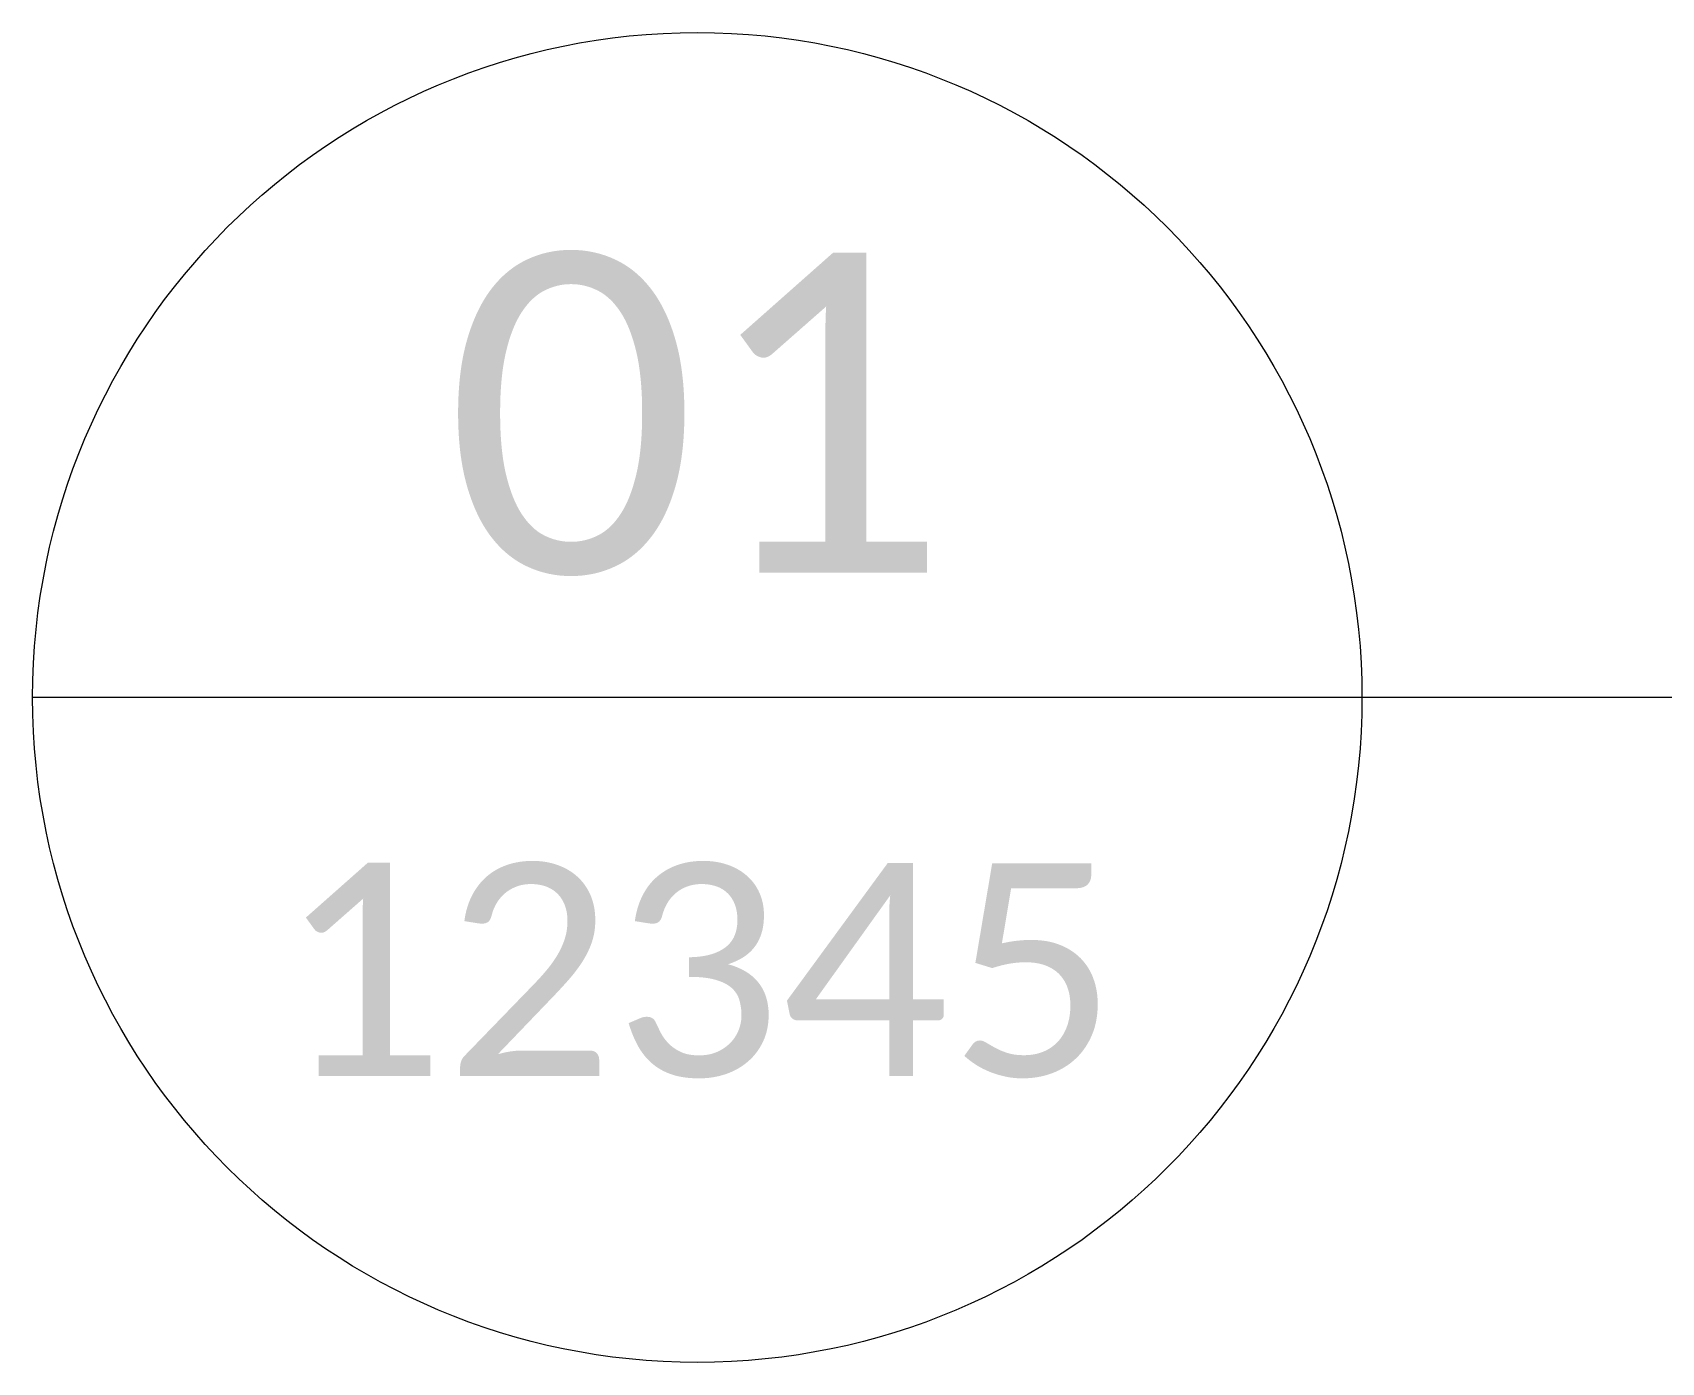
# Model space of a CAD drawing. Header units: millimetres. Extents: x -18512 to 101824, y -95768 to 52898.
# Drawn here: x -14030.9 to -13877.8, y -5682.7 to -5557.7 of the extents above; entities that cross this region are included whole.
import ezdxf
from ezdxf.enums import TextEntityAlignment as Align

# ---------------------------------------------------------------- set-up
doc = ezdxf.new("R2010")
doc.units = ezdxf.units.MM
doc.header["$LTSCALE"] = 25
doc.layers.get('0').update_dxf_attribs({"color": 254, "lineweight": 0})
doc.layers.add('_FW_NOTES', color=252, linetype='Continuous', lineweight=0)
doc.styles.add('FW_Calibri', font='calibri.ttf')
doc.styles.get("Standard").update_dxf_attribs({"font": 'arial.ttf'})

# ---------------------------------------------------------------- blocks, each defined once
blk = doc.blocks.new('drawing ref')
at = {"layer": '_FW_NOTES'}
for p, q in [((6.25, 0), (-6.25, 0)), ((56.25, 0), (6.25, 0))]:
    blk.add_line(p, q, dxfattribs=at)
blk.add_circle((0, 0), 6.25, dxfattribs=at)
for tag, height, p in [('REF1', 3, (0, 1.173)), ('REF2', 2, (0, -3.559))]:
    blk.add_attdef(tag, text='', height=height).set_placement(p, align=Align.CENTER)
for tag, p in [('DRAWINGNAME', (9.969, 1.173)), ('SCALE', (9.969, -3.748))]:
    blk.add_attdef(tag, p, '', height=2.5)

msp = doc.modelspace()

# ---------------------------------------------------------------- block references
at = {"lineweight": 0}
ref = msp.add_blockref('drawing ref', (-13968.43, -5620.2), dxfattribs=dict(at, xscale=10, yscale=10, zscale=10))
ref.add_attrib('REF1', '01', dxfattribs={"height": 30, "style": 'FW_Calibri'}).set_placement((-13968.43, -5608.47), align=Align.CENTER)
ref.add_attrib('REF2', '12345', dxfattribs={"height": 20, "style": 'FW_Calibri'}).set_placement((-13968.43, -5655.79), align=Align.CENTER)
ref.add_attrib('REF1', '01', dxfattribs={"height": 30, "style": 'FW_Calibri'}).set_placement((-13968.43, -5608.47), align=Align.CENTER)
ref.add_attrib('REF2', '12345', dxfattribs={"height": 20, "style": 'FW_Calibri'}).set_placement((-13968.43, -5655.79), align=Align.CENTER)
ref.add_attrib('REF1', '01', dxfattribs={"height": 30, "style": 'FW_Calibri'}).set_placement((-13968.43, -5608.47), align=Align.CENTER)
ref.add_attrib('REF2', '12345', dxfattribs={"height": 20, "style": 'FW_Calibri'}).set_placement((-13968.43, -5655.79), align=Align.CENTER)
ref.add_attrib('REF1', '01', dxfattribs={"height": 30, "style": 'FW_Calibri'}).set_placement((-13968.43, -5608.47), align=Align.CENTER)
ref.add_attrib('REF2', '12345', dxfattribs={"height": 20, "style": 'FW_Calibri'}).set_placement((-13968.43, -5655.79), align=Align.CENTER)
ref.add_attrib('REF1', '01', dxfattribs={"height": 30, "style": 'FW_Calibri'}).set_placement((-13968.43, -5608.47), align=Align.CENTER)
ref.add_attrib('REF2', '12345', dxfattribs={"height": 20, "style": 'FW_Calibri'}).set_placement((-13968.43, -5655.79), align=Align.CENTER)
ref.add_attrib('REF1', '01', dxfattribs={"height": 30, "style": 'FW_Calibri'}).set_placement((-13968.43, -5608.47), align=Align.CENTER)
ref.add_attrib('REF2', '12345', dxfattribs={"height": 20, "style": 'FW_Calibri'}).set_placement((-13968.43, -5655.79), align=Align.CENTER)
ref.add_attrib('REF1', '01', dxfattribs={"height": 30, "style": 'FW_Calibri'}).set_placement((-13968.43, -5608.47), align=Align.CENTER)
ref.add_attrib('REF2', '12345', dxfattribs={"height": 20, "style": 'FW_Calibri'}).set_placement((-13968.43, -5655.79), align=Align.CENTER)
ref.add_attrib('REF1', '01', dxfattribs={"height": 30, "style": 'FW_Calibri'}).set_placement((-13968.43, -5608.47), align=Align.CENTER)
ref.add_attrib('REF2', '12345', dxfattribs={"height": 20, "style": 'FW_Calibri'}).set_placement((-13968.43, -5655.79), align=Align.CENTER)
ref.add_attrib('REF1', '01', dxfattribs={"height": 30, "style": 'FW_Calibri'}).set_placement((-13968.43, -5608.47), align=Align.CENTER)
ref.add_attrib('REF2', '12345', dxfattribs={"height": 20, "style": 'FW_Calibri'}).set_placement((-13968.43, -5655.79), align=Align.CENTER)
ref.add_attrib('REF1', '01', dxfattribs={"height": 30, "style": 'FW_Calibri'}).set_placement((-13968.43, -5608.47), align=Align.CENTER)
ref.add_attrib('REF2', '12345', dxfattribs={"height": 20, "style": 'FW_Calibri'}).set_placement((-13968.43, -5655.79), align=Align.CENTER)
ref.add_attrib('REF1', '01', dxfattribs={"height": 30, "style": 'FW_Calibri'}).set_placement((-13968.43, -5608.47), align=Align.CENTER)
ref.add_attrib('REF2', '12345', dxfattribs={"height": 20, "style": 'FW_Calibri'}).set_placement((-13968.43, -5655.79), align=Align.CENTER)
ref.add_attrib('REF1', '01', dxfattribs={"height": 30, "style": 'FW_Calibri'}).set_placement((-13968.43, -5608.47), align=Align.CENTER)
ref.add_attrib('REF2', '12345', dxfattribs={"height": 20, "style": 'FW_Calibri'}).set_placement((-13968.43, -5655.79), align=Align.CENTER)
ref.add_attrib('REF1', '01', dxfattribs={"height": 30, "style": 'FW_Calibri'}).set_placement((-13968.43, -5608.47), align=Align.CENTER)
ref.add_attrib('REF2', '12345', dxfattribs={"height": 20, "style": 'FW_Calibri'}).set_placement((-13968.43, -5655.79), align=Align.CENTER)
ref.add_attrib('REF1', '01', dxfattribs={"height": 30, "style": 'FW_Calibri'}).set_placement((-13968.43, -5608.47), align=Align.CENTER)
ref.add_attrib('REF2', '12345', dxfattribs={"height": 20, "style": 'FW_Calibri'}).set_placement((-13968.43, -5655.79), align=Align.CENTER)
ref.add_attrib('REF1', '01', dxfattribs={"height": 30, "style": 'FW_Calibri'}).set_placement((-13968.43, -5608.47), align=Align.CENTER)
ref.add_attrib('REF2', '12345', dxfattribs={"height": 20, "style": 'FW_Calibri'}).set_placement((-13968.43, -5655.79), align=Align.CENTER)
ref.add_attrib('REF1', '01', dxfattribs={"height": 30, "style": 'FW_Calibri'}).set_placement((-13968.43, -5608.47), align=Align.CENTER)
ref.add_attrib('REF2', '12345', dxfattribs={"height": 20, "style": 'FW_Calibri'}).set_placement((-13968.43, -5655.79), align=Align.CENTER)
ref.add_attrib('REF1', '01', dxfattribs={"height": 30, "style": 'FW_Calibri'}).set_placement((-13968.43, -5608.47), align=Align.CENTER)
ref.add_attrib('REF2', '12345', dxfattribs={"height": 20, "style": 'FW_Calibri'}).set_placement((-13968.43, -5655.79), align=Align.CENTER)
ref.add_attrib('REF1', '01', dxfattribs={"height": 30, "style": 'FW_Calibri'}).set_placement((-13968.43, -5608.47), align=Align.CENTER)
ref.add_attrib('REF2', '12345', dxfattribs={"height": 20, "style": 'FW_Calibri'}).set_placement((-13968.43, -5655.79), align=Align.CENTER)
ref.add_attrib('REF1', '01', dxfattribs={"height": 30, "style": 'FW_Calibri'}).set_placement((-13968.43, -5608.47), align=Align.CENTER)
ref.add_attrib('REF2', '12345', dxfattribs={"height": 20, "style": 'FW_Calibri'}).set_placement((-13968.43, -5655.79), align=Align.CENTER)
ref.add_attrib('REF1', '01', dxfattribs={"height": 30, "style": 'FW_Calibri'}).set_placement((-13968.43, -5608.47), align=Align.CENTER)
ref.add_attrib('REF2', '12345', dxfattribs={"height": 20, "style": 'FW_Calibri'}).set_placement((-13968.43, -5655.79), align=Align.CENTER)
ref.add_attrib('REF1', '01', dxfattribs={"height": 30, "style": 'FW_Calibri'}).set_placement((-13968.43, -5608.47), align=Align.CENTER)
ref.add_attrib('REF2', '12345', dxfattribs={"height": 20, "style": 'FW_Calibri'}).set_placement((-13968.43, -5655.79), align=Align.CENTER)
ref.add_attrib('REF1', '01', dxfattribs={"height": 30, "style": 'FW_Calibri'}).set_placement((-13968.43, -5608.47), align=Align.CENTER)
ref.add_attrib('REF2', '12345', dxfattribs={"height": 20, "style": 'FW_Calibri'}).set_placement((-13968.43, -5655.79), align=Align.CENTER)
ref.add_attrib('REF1', '01', dxfattribs={"height": 30, "style": 'FW_Calibri'}).set_placement((-13968.43, -5608.47), align=Align.CENTER)
ref.add_attrib('REF2', '12345', dxfattribs={"height": 20, "style": 'FW_Calibri'}).set_placement((-13968.43, -5655.79), align=Align.CENTER)
ref.add_attrib('REF1', '01', dxfattribs={"height": 30, "style": 'FW_Calibri'}).set_placement((-13968.43, -5608.47), align=Align.CENTER)
ref.add_attrib('REF2', '12345', dxfattribs={"height": 20, "style": 'FW_Calibri'}).set_placement((-13968.43, -5655.79), align=Align.CENTER)
ref.add_attrib('REF1', '01', dxfattribs={"height": 30, "style": 'FW_Calibri'}).set_placement((-13968.43, -5608.47), align=Align.CENTER)
ref.add_attrib('REF2', '12345', dxfattribs={"height": 20, "style": 'FW_Calibri'}).set_placement((-13968.43, -5655.79), align=Align.CENTER)
ref.add_attrib('REF1', '01', dxfattribs={"height": 30, "style": 'FW_Calibri'}).set_placement((-13968.43, -5608.47), align=Align.CENTER)
ref.add_attrib('REF2', '12345', dxfattribs={"height": 20, "style": 'FW_Calibri'}).set_placement((-13968.43, -5655.79), align=Align.CENTER)
ref.add_attrib('REF1', '01', dxfattribs={"height": 30, "style": 'FW_Calibri'}).set_placement((-13968.43, -5608.47), align=Align.CENTER)
ref.add_attrib('REF2', '12345', dxfattribs={"height": 20, "style": 'FW_Calibri'}).set_placement((-13968.43, -5655.79), align=Align.CENTER)
ref.add_attrib('REF1', '01', dxfattribs={"height": 30, "style": 'FW_Calibri'}).set_placement((-13968.43, -5608.47), align=Align.CENTER)
ref.add_attrib('REF2', '12345', dxfattribs={"height": 20, "style": 'FW_Calibri'}).set_placement((-13968.43, -5655.79), align=Align.CENTER)
ref.add_attrib('REF1', '01', dxfattribs={"height": 30, "style": 'FW_Calibri'}).set_placement((-13968.43, -5608.47), align=Align.CENTER)
ref.add_attrib('REF2', '12345', dxfattribs={"height": 20, "style": 'FW_Calibri'}).set_placement((-13968.43, -5655.79), align=Align.CENTER)
ref.add_attrib('REF1', '01', dxfattribs={"height": 30, "style": 'FW_Calibri'}).set_placement((-13968.43, -5608.47), align=Align.CENTER)
ref.add_attrib('REF2', '12345', dxfattribs={"height": 20, "style": 'FW_Calibri'}).set_placement((-13968.43, -5655.79), align=Align.CENTER)
ref.add_attrib('REF1', '01', dxfattribs={"height": 30, "style": 'FW_Calibri'}).set_placement((-13968.43, -5608.47), align=Align.CENTER)
ref.add_attrib('REF2', '12345', dxfattribs={"height": 20, "style": 'FW_Calibri'}).set_placement((-13968.43, -5655.79), align=Align.CENTER)
ref.add_attrib('REF1', '01', dxfattribs={"height": 30, "style": 'FW_Calibri'}).set_placement((-13968.43, -5608.47), align=Align.CENTER)
ref.add_attrib('REF2', '12345', dxfattribs={"height": 20, "style": 'FW_Calibri'}).set_placement((-13968.43, -5655.79), align=Align.CENTER)
ref.add_attrib('REF1', '01', dxfattribs={"height": 30, "style": 'FW_Calibri'}).set_placement((-13968.43, -5608.47), align=Align.CENTER)
ref.add_attrib('REF2', '12345', dxfattribs={"height": 20, "style": 'FW_Calibri'}).set_placement((-13968.43, -5655.79), align=Align.CENTER)
ref.add_attrib('REF1', '01', dxfattribs={"height": 30, "style": 'FW_Calibri'}).set_placement((-13968.43, -5608.47), align=Align.CENTER)
ref.add_attrib('REF2', '12345', dxfattribs={"height": 20, "style": 'FW_Calibri'}).set_placement((-13968.43, -5655.79), align=Align.CENTER)
ref.add_attrib('REF1', '01', dxfattribs={"height": 30, "style": 'FW_Calibri'}).set_placement((-13968.43, -5608.47), align=Align.CENTER)
ref.add_attrib('REF2', '12345', dxfattribs={"height": 20, "style": 'FW_Calibri'}).set_placement((-13968.43, -5655.79), align=Align.CENTER)
ref.add_attrib('REF1', '01', dxfattribs={"height": 30, "style": 'FW_Calibri'}).set_placement((-13968.43, -5608.47), align=Align.CENTER)
ref.add_attrib('REF2', '12345', dxfattribs={"height": 20, "style": 'FW_Calibri'}).set_placement((-13968.43, -5655.79), align=Align.CENTER)
ref.add_attrib('REF1', '01', dxfattribs={"height": 30, "style": 'FW_Calibri'}).set_placement((-13968.43, -5608.47), align=Align.CENTER)
ref.add_attrib('REF2', '12345', dxfattribs={"height": 20, "style": 'FW_Calibri'}).set_placement((-13968.43, -5655.79), align=Align.CENTER)
ref.add_attrib('REF1', '01', dxfattribs={"height": 30, "style": 'FW_Calibri'}).set_placement((-13968.43, -5608.47), align=Align.CENTER)
ref.add_attrib('REF2', '12345', dxfattribs={"height": 20, "style": 'FW_Calibri'}).set_placement((-13968.43, -5655.79), align=Align.CENTER)
ref.add_attrib('REF1', '01', dxfattribs={"height": 30, "style": 'FW_Calibri'}).set_placement((-13968.43, -5608.47), align=Align.CENTER)
ref.add_attrib('REF2', '12345', dxfattribs={"height": 20, "style": 'FW_Calibri'}).set_placement((-13968.43, -5655.79), align=Align.CENTER)
ref.add_attrib('REF1', '01', dxfattribs={"height": 30, "style": 'FW_Calibri'}).set_placement((-13968.43, -5608.47), align=Align.CENTER)
ref.add_attrib('REF2', '12345', dxfattribs={"height": 20, "style": 'FW_Calibri'}).set_placement((-13968.43, -5655.79), align=Align.CENTER)
ref.add_attrib('REF1', '01', dxfattribs={"height": 30, "style": 'FW_Calibri'}).set_placement((-13968.43, -5608.47), align=Align.CENTER)
ref.add_attrib('REF2', '12345', dxfattribs={"height": 20, "style": 'FW_Calibri'}).set_placement((-13968.43, -5655.79), align=Align.CENTER)
ref.add_attrib('REF1', '01', dxfattribs={"height": 30, "style": 'FW_Calibri'}).set_placement((-13968.43, -5608.47), align=Align.CENTER)
ref.add_attrib('REF2', '12345', dxfattribs={"height": 20, "style": 'FW_Calibri'}).set_placement((-13968.43, -5655.79), align=Align.CENTER)
ref.add_attrib('REF1', '01', dxfattribs={"height": 30, "style": 'FW_Calibri'}).set_placement((-13968.43, -5608.47), align=Align.CENTER)
ref.add_attrib('REF2', '12345', dxfattribs={"height": 20, "style": 'FW_Calibri'}).set_placement((-13968.43, -5655.79), align=Align.CENTER)
ref.add_attrib('REF1', '01', dxfattribs={"height": 30, "style": 'FW_Calibri'}).set_placement((-13968.43, -5608.47), align=Align.CENTER)
ref.add_attrib('REF2', '12345', dxfattribs={"height": 20, "style": 'FW_Calibri'}).set_placement((-13968.43, -5655.79), align=Align.CENTER)
ref.add_attrib('REF1', '01', dxfattribs={"height": 30, "style": 'FW_Calibri'}).set_placement((-13968.43, -5608.47), align=Align.CENTER)
ref.add_attrib('REF2', '12345', dxfattribs={"height": 20, "style": 'FW_Calibri'}).set_placement((-13968.43, -5655.79), align=Align.CENTER)
ref.add_attrib('REF1', '01', dxfattribs={"height": 30, "style": 'FW_Calibri'}).set_placement((-13968.43, -5608.47), align=Align.CENTER)
ref.add_attrib('REF2', '12345', dxfattribs={"height": 20, "style": 'FW_Calibri'}).set_placement((-13968.43, -5655.79), align=Align.CENTER)
ref.add_attrib('REF1', '01', dxfattribs={"height": 30, "style": 'FW_Calibri'}).set_placement((-13968.43, -5608.47), align=Align.CENTER)
ref.add_attrib('REF2', '12345', dxfattribs={"height": 20, "style": 'FW_Calibri'}).set_placement((-13968.43, -5655.79), align=Align.CENTER)
ref.add_attrib('REF1', '01', dxfattribs={"height": 30, "style": 'FW_Calibri'}).set_placement((-13968.43, -5608.47), align=Align.CENTER)
ref.add_attrib('REF2', '12345', dxfattribs={"height": 20, "style": 'FW_Calibri'}).set_placement((-13968.43, -5655.79), align=Align.CENTER)
ref.add_attrib('REF1', '01', dxfattribs={"height": 30, "style": 'FW_Calibri'}).set_placement((-13968.43, -5608.47), align=Align.CENTER)
ref.add_attrib('REF2', '12345', dxfattribs={"height": 20, "style": 'FW_Calibri'}).set_placement((-13968.43, -5655.79), align=Align.CENTER)
ref.add_attrib('REF1', '01', dxfattribs={"height": 30, "style": 'FW_Calibri'}).set_placement((-13968.43, -5608.47), align=Align.CENTER)
ref.add_attrib('REF2', '12345', dxfattribs={"height": 20, "style": 'FW_Calibri'}).set_placement((-13968.43, -5655.79), align=Align.CENTER)
ref.add_attrib('REF1', '01', dxfattribs={"height": 30, "style": 'FW_Calibri'}).set_placement((-13968.43, -5608.47), align=Align.CENTER)
ref.add_attrib('REF2', '12345', dxfattribs={"height": 20, "style": 'FW_Calibri'}).set_placement((-13968.43, -5655.79), align=Align.CENTER)
ref.add_attrib('REF1', '01', dxfattribs={"height": 30, "style": 'FW_Calibri'}).set_placement((-13968.43, -5608.47), align=Align.CENTER)
ref.add_attrib('REF2', '12345', dxfattribs={"height": 20, "style": 'FW_Calibri'}).set_placement((-13968.43, -5655.79), align=Align.CENTER)
ref.add_attrib('REF1', '01', dxfattribs={"height": 30, "style": 'FW_Calibri'}).set_placement((-13968.43, -5608.47), align=Align.CENTER)
ref.add_attrib('REF2', '12345', dxfattribs={"height": 20, "style": 'FW_Calibri'}).set_placement((-13968.43, -5655.79), align=Align.CENTER)
ref.add_attrib('REF1', '01', dxfattribs={"height": 30, "style": 'FW_Calibri'}).set_placement((-13968.43, -5608.47), align=Align.CENTER)
ref.add_attrib('REF2', '12345', dxfattribs={"height": 20, "style": 'FW_Calibri'}).set_placement((-13968.43, -5655.79), align=Align.CENTER)
ref.add_attrib('REF1', '01', dxfattribs={"height": 30, "style": 'FW_Calibri'}).set_placement((-13968.43, -5608.47), align=Align.CENTER)
ref.add_attrib('REF2', '12345', dxfattribs={"height": 20, "style": 'FW_Calibri'}).set_placement((-13968.43, -5655.79), align=Align.CENTER)
ref.add_attrib('REF1', '01', dxfattribs={"height": 30, "style": 'FW_Calibri'}).set_placement((-13968.43, -5608.47), align=Align.CENTER)
ref.add_attrib('REF2', '12345', dxfattribs={"height": 20, "style": 'FW_Calibri'}).set_placement((-13968.43, -5655.79), align=Align.CENTER)
ref.add_attrib('REF1', '01', dxfattribs={"height": 30, "style": 'FW_Calibri'}).set_placement((-13968.43, -5608.47), align=Align.CENTER)
ref.add_attrib('REF2', '12345', dxfattribs={"height": 20, "style": 'FW_Calibri'}).set_placement((-13968.43, -5655.79), align=Align.CENTER)
ref.add_attrib('REF1', '01', dxfattribs={"height": 30, "style": 'FW_Calibri'}).set_placement((-13968.43, -5608.47), align=Align.CENTER)
ref.add_attrib('REF2', '12345', dxfattribs={"height": 20, "style": 'FW_Calibri'}).set_placement((-13968.43, -5655.79), align=Align.CENTER)
ref.add_attrib('REF1', '01', dxfattribs={"height": 30, "style": 'FW_Calibri'}).set_placement((-13968.43, -5608.47), align=Align.CENTER)
ref.add_attrib('REF2', '12345', dxfattribs={"height": 20, "style": 'FW_Calibri'}).set_placement((-13968.43, -5655.79), align=Align.CENTER)
ref.add_attrib('REF1', '01', dxfattribs={"height": 30, "style": 'FW_Calibri'}).set_placement((-13968.43, -5608.47), align=Align.CENTER)
ref.add_attrib('REF2', '12345', dxfattribs={"height": 20, "style": 'FW_Calibri'}).set_placement((-13968.43, -5655.79), align=Align.CENTER)
ref.add_attrib('REF1', '01', dxfattribs={"height": 30, "style": 'FW_Calibri'}).set_placement((-13968.43, -5608.47), align=Align.CENTER)
ref.add_attrib('REF2', '12345', dxfattribs={"height": 20, "style": 'FW_Calibri'}).set_placement((-13968.43, -5655.79), align=Align.CENTER)
ref.add_attrib('REF1', '01', dxfattribs={"height": 30, "style": 'FW_Calibri'}).set_placement((-13968.43, -5608.47), align=Align.CENTER)
ref.add_attrib('REF2', '12345', dxfattribs={"height": 20, "style": 'FW_Calibri'}).set_placement((-13968.43, -5655.79), align=Align.CENTER)
ref.add_attrib('REF1', '01', dxfattribs={"height": 30, "style": 'FW_Calibri'}).set_placement((-13968.43, -5608.47), align=Align.CENTER)
ref.add_attrib('REF2', '12345', dxfattribs={"height": 20, "style": 'FW_Calibri'}).set_placement((-13968.43, -5655.79), align=Align.CENTER)
ref.add_attrib('REF1', '01', dxfattribs={"height": 30, "style": 'FW_Calibri'}).set_placement((-13968.43, -5608.47), align=Align.CENTER)
ref.add_attrib('REF2', '12345', dxfattribs={"height": 20, "style": 'FW_Calibri'}).set_placement((-13968.43, -5655.79), align=Align.CENTER)
ref.add_attrib('REF1', '01', dxfattribs={"height": 30, "style": 'FW_Calibri'}).set_placement((-13968.43, -5608.47), align=Align.CENTER)
ref.add_attrib('REF2', '12345', dxfattribs={"height": 20, "style": 'FW_Calibri'}).set_placement((-13968.43, -5655.79), align=Align.CENTER)
ref.add_attrib('REF1', '01', dxfattribs={"height": 30, "style": 'FW_Calibri'}).set_placement((-13968.43, -5608.47), align=Align.CENTER)
ref.add_attrib('REF2', '12345', dxfattribs={"height": 20, "style": 'FW_Calibri'}).set_placement((-13968.43, -5655.79), align=Align.CENTER)
ref.add_attrib('REF1', '01', dxfattribs={"height": 30, "style": 'FW_Calibri'}).set_placement((-13968.43, -5608.47), align=Align.CENTER)
ref.add_attrib('REF2', '12345', dxfattribs={"height": 20, "style": 'FW_Calibri'}).set_placement((-13968.43, -5655.79), align=Align.CENTER)
ref.add_attrib('REF1', '01', dxfattribs={"height": 30, "style": 'FW_Calibri'}).set_placement((-13968.43, -5608.47), align=Align.CENTER)
ref.add_attrib('REF2', '12345', dxfattribs={"height": 20, "style": 'FW_Calibri'}).set_placement((-13968.43, -5655.79), align=Align.CENTER)
ref.add_attrib('REF1', '01', dxfattribs={"height": 30, "style": 'FW_Calibri'}).set_placement((-13968.43, -5608.47), align=Align.CENTER)
ref.add_attrib('REF2', '12345', dxfattribs={"height": 20, "style": 'FW_Calibri'}).set_placement((-13968.43, -5655.79), align=Align.CENTER)
ref.add_attrib('REF1', '01', dxfattribs={"height": 30, "style": 'FW_Calibri'}).set_placement((-13968.43, -5608.47), align=Align.CENTER)
ref.add_attrib('REF2', '12345', dxfattribs={"height": 20, "style": 'FW_Calibri'}).set_placement((-13968.43, -5655.79), align=Align.CENTER)
ref.add_attrib('REF1', '01', dxfattribs={"height": 30, "style": 'FW_Calibri'}).set_placement((-13968.43, -5608.47), align=Align.CENTER)
ref.add_attrib('REF2', '12345', dxfattribs={"height": 20, "style": 'FW_Calibri'}).set_placement((-13968.43, -5655.79), align=Align.CENTER)
ref.add_attrib('REF1', '01', dxfattribs={"height": 30, "style": 'FW_Calibri'}).set_placement((-13968.43, -5608.47), align=Align.CENTER)
ref.add_attrib('REF2', '12345', dxfattribs={"height": 20, "style": 'FW_Calibri'}).set_placement((-13968.43, -5655.79), align=Align.CENTER)
ref.add_attrib('REF1', '01', dxfattribs={"height": 30, "style": 'FW_Calibri'}).set_placement((-13968.43, -5608.47), align=Align.CENTER)
ref.add_attrib('REF2', '12345', dxfattribs={"height": 20, "style": 'FW_Calibri'}).set_placement((-13968.43, -5655.79), align=Align.CENTER)
ref.add_attrib('REF1', '01', dxfattribs={"height": 30, "style": 'FW_Calibri'}).set_placement((-13968.43, -5608.47), align=Align.CENTER)
ref.add_attrib('REF2', '12345', dxfattribs={"height": 20, "style": 'FW_Calibri'}).set_placement((-13968.43, -5655.79), align=Align.CENTER)
ref.add_attrib('REF1', '01', dxfattribs={"height": 30, "style": 'FW_Calibri'}).set_placement((-13968.43, -5608.47), align=Align.CENTER)
ref.add_attrib('REF2', '12345', dxfattribs={"height": 20, "style": 'FW_Calibri'}).set_placement((-13968.43, -5655.79), align=Align.CENTER)
ref.add_attrib('REF1', '01', dxfattribs={"height": 30, "style": 'FW_Calibri'}).set_placement((-13968.43, -5608.47), align=Align.CENTER)
ref.add_attrib('REF2', '12345', dxfattribs={"height": 20, "style": 'FW_Calibri'}).set_placement((-13968.43, -5655.79), align=Align.CENTER)
ref.add_attrib('REF1', '01', dxfattribs={"height": 30, "style": 'FW_Calibri'}).set_placement((-13968.43, -5608.47), align=Align.CENTER)
ref.add_attrib('REF2', '12345', dxfattribs={"height": 20, "style": 'FW_Calibri'}).set_placement((-13968.43, -5655.79), align=Align.CENTER)
ref.add_attrib('REF1', '01', dxfattribs={"height": 30, "style": 'FW_Calibri'}).set_placement((-13968.43, -5608.47), align=Align.CENTER)
ref.add_attrib('REF2', '12345', dxfattribs={"height": 20, "style": 'FW_Calibri'}).set_placement((-13968.43, -5655.79), align=Align.CENTER)
ref.add_attrib('REF1', '01', dxfattribs={"height": 30, "style": 'FW_Calibri'}).set_placement((-13968.43, -5608.47), align=Align.CENTER)
ref.add_attrib('REF2', '12345', dxfattribs={"height": 20, "style": 'FW_Calibri'}).set_placement((-13968.43, -5655.79), align=Align.CENTER)
ref.add_attrib('REF1', '01', dxfattribs={"height": 30, "style": 'FW_Calibri'}).set_placement((-13968.43, -5608.47), align=Align.CENTER)
ref.add_attrib('REF2', '12345', dxfattribs={"height": 20, "style": 'FW_Calibri'}).set_placement((-13968.43, -5655.79), align=Align.CENTER)
ref.add_attrib('REF1', '01', dxfattribs={"height": 30, "style": 'FW_Calibri'}).set_placement((-13968.43, -5608.47), align=Align.CENTER)
ref.add_attrib('REF2', '12345', dxfattribs={"height": 20, "style": 'FW_Calibri'}).set_placement((-13968.43, -5655.79), align=Align.CENTER)
ref.add_attrib('REF1', '01', dxfattribs={"height": 30, "style": 'FW_Calibri'}).set_placement((-13968.43, -5608.47), align=Align.CENTER)
ref.add_attrib('REF2', '12345', dxfattribs={"height": 20, "style": 'FW_Calibri'}).set_placement((-13968.43, -5655.79), align=Align.CENTER)
ref.add_attrib('REF1', '01', dxfattribs={"height": 30, "style": 'FW_Calibri'}).set_placement((-13968.43, -5608.47), align=Align.CENTER)
ref.add_attrib('REF2', '12345', dxfattribs={"height": 20, "style": 'FW_Calibri'}).set_placement((-13968.43, -5655.79), align=Align.CENTER)
ref.add_attrib('REF1', '01', dxfattribs={"height": 30, "style": 'FW_Calibri'}).set_placement((-13968.43, -5608.47), align=Align.CENTER)
ref.add_attrib('REF2', '12345', dxfattribs={"height": 20, "style": 'FW_Calibri'}).set_placement((-13968.43, -5655.79), align=Align.CENTER)
ref.add_attrib('REF1', '01', dxfattribs={"height": 30, "style": 'FW_Calibri'}).set_placement((-13968.43, -5608.47), align=Align.CENTER)
ref.add_attrib('REF2', '12345', dxfattribs={"height": 20, "style": 'FW_Calibri'}).set_placement((-13968.43, -5655.79), align=Align.CENTER)
ref.add_attrib('REF1', '01', dxfattribs={"height": 30, "style": 'FW_Calibri'}).set_placement((-13968.43, -5608.47), align=Align.CENTER)
ref.add_attrib('REF2', '12345', dxfattribs={"height": 20, "style": 'FW_Calibri'}).set_placement((-13968.43, -5655.79), align=Align.CENTER)
ref.add_attrib('REF1', '01', dxfattribs={"height": 30, "style": 'FW_Calibri'}).set_placement((-13968.43, -5608.47), align=Align.CENTER)
ref.add_attrib('REF2', '12345', dxfattribs={"height": 20, "style": 'FW_Calibri'}).set_placement((-13968.43, -5655.79), align=Align.CENTER)
ref.add_attrib('REF1', '01', dxfattribs={"height": 30, "style": 'FW_Calibri'}).set_placement((-13968.43, -5608.47), align=Align.CENTER)
ref.add_attrib('REF2', '12345', dxfattribs={"height": 20, "style": 'FW_Calibri'}).set_placement((-13968.43, -5655.79), align=Align.CENTER)
ref.add_attrib('REF1', '01', dxfattribs={"height": 30, "style": 'FW_Calibri'}).set_placement((-13968.43, -5608.47), align=Align.CENTER)
ref.add_attrib('REF2', '12345', dxfattribs={"height": 20, "style": 'FW_Calibri'}).set_placement((-13968.43, -5655.79), align=Align.CENTER)
ref.add_attrib('REF1', '01', dxfattribs={"height": 30, "style": 'FW_Calibri'}).set_placement((-13968.43, -5608.47), align=Align.CENTER)
ref.add_attrib('REF2', '12345', dxfattribs={"height": 20, "style": 'FW_Calibri'}).set_placement((-13968.43, -5655.79), align=Align.CENTER)
ref.add_attrib('REF1', '01', dxfattribs={"height": 30, "style": 'FW_Calibri'}).set_placement((-13968.43, -5608.47), align=Align.CENTER)
ref.add_attrib('REF2', '12345', dxfattribs={"height": 20, "style": 'FW_Calibri'}).set_placement((-13968.43, -5655.79), align=Align.CENTER)
ref.add_attrib('REF1', '01', dxfattribs={"height": 30, "style": 'FW_Calibri'}).set_placement((-13968.43, -5608.47), align=Align.CENTER)
ref.add_attrib('REF2', '12345', dxfattribs={"height": 20, "style": 'FW_Calibri'}).set_placement((-13968.43, -5655.79), align=Align.CENTER)
ref.add_attrib('REF1', '01', dxfattribs={"height": 30, "style": 'FW_Calibri'}).set_placement((-13968.43, -5608.47), align=Align.CENTER)
ref.add_attrib('REF2', '12345', dxfattribs={"height": 20, "style": 'FW_Calibri'}).set_placement((-13968.43, -5655.79), align=Align.CENTER)
ref.add_attrib('REF1', '01', dxfattribs={"height": 30, "style": 'FW_Calibri'}).set_placement((-13968.43, -5608.47), align=Align.CENTER)
ref.add_attrib('REF2', '12345', dxfattribs={"height": 20, "style": 'FW_Calibri'}).set_placement((-13968.43, -5655.79), align=Align.CENTER)
ref.add_attrib('REF1', '01', dxfattribs={"height": 30, "style": 'FW_Calibri'}).set_placement((-13968.43, -5608.47), align=Align.CENTER)
ref.add_attrib('REF2', '12345', dxfattribs={"height": 20, "style": 'FW_Calibri'}).set_placement((-13968.43, -5655.79), align=Align.CENTER)
ref.add_attrib('REF1', '01', dxfattribs={"height": 30, "style": 'FW_Calibri'}).set_placement((-13968.43, -5608.47), align=Align.CENTER)
ref.add_attrib('REF2', '12345', dxfattribs={"height": 20, "style": 'FW_Calibri'}).set_placement((-13968.43, -5655.79), align=Align.CENTER)
ref.add_attrib('REF1', '01', dxfattribs={"height": 30, "style": 'FW_Calibri'}).set_placement((-13968.43, -5608.47), align=Align.CENTER)
ref.add_attrib('REF2', '12345', dxfattribs={"height": 20, "style": 'FW_Calibri'}).set_placement((-13968.43, -5655.79), align=Align.CENTER)
ref.add_attrib('REF1', '01', dxfattribs={"height": 30, "style": 'FW_Calibri'}).set_placement((-13968.43, -5608.47), align=Align.CENTER)
ref.add_attrib('REF2', '12345', dxfattribs={"height": 20, "style": 'FW_Calibri'}).set_placement((-13968.43, -5655.79), align=Align.CENTER)
ref.add_attrib('REF1', '01', dxfattribs={"height": 30, "style": 'FW_Calibri'}).set_placement((-13968.43, -5608.47), align=Align.CENTER)
ref.add_attrib('REF2', '12345', dxfattribs={"height": 20, "style": 'FW_Calibri'}).set_placement((-13968.43, -5655.79), align=Align.CENTER)
ref.add_attrib('REF1', '01', dxfattribs={"height": 30, "style": 'FW_Calibri'}).set_placement((-13968.43, -5608.47), align=Align.CENTER)
ref.add_attrib('REF2', '12345', dxfattribs={"height": 20, "style": 'FW_Calibri'}).set_placement((-13968.43, -5655.79), align=Align.CENTER)
ref.add_attrib('REF1', '01', dxfattribs={"height": 30, "style": 'FW_Calibri'}).set_placement((-13968.43, -5608.47), align=Align.CENTER)
ref.add_attrib('REF2', '12345', dxfattribs={"height": 20, "style": 'FW_Calibri'}).set_placement((-13968.43, -5655.79), align=Align.CENTER)
ref.add_attrib('REF1', '01', dxfattribs={"height": 30, "style": 'FW_Calibri'}).set_placement((-13968.43, -5608.47), align=Align.CENTER)
ref.add_attrib('REF2', '12345', dxfattribs={"height": 20, "style": 'FW_Calibri'}).set_placement((-13968.43, -5655.79), align=Align.CENTER)
ref.add_attrib('REF1', '01', dxfattribs={"height": 30, "style": 'FW_Calibri'}).set_placement((-13968.43, -5608.47), align=Align.CENTER)
ref.add_attrib('REF2', '12345', dxfattribs={"height": 20, "style": 'FW_Calibri'}).set_placement((-13968.43, -5655.79), align=Align.CENTER)
ref.add_attrib('REF1', '01', dxfattribs={"height": 30, "style": 'FW_Calibri'}).set_placement((-13968.43, -5608.47), align=Align.CENTER)
ref.add_attrib('REF2', '12345', dxfattribs={"height": 20, "style": 'FW_Calibri'}).set_placement((-13968.43, -5655.79), align=Align.CENTER)
ref.add_attrib('REF1', '01', dxfattribs={"height": 30, "style": 'FW_Calibri'}).set_placement((-13968.43, -5608.47), align=Align.CENTER)
ref.add_attrib('REF2', '12345', dxfattribs={"height": 20, "style": 'FW_Calibri'}).set_placement((-13968.43, -5655.79), align=Align.CENTER)
ref.add_attrib('REF1', '01', dxfattribs={"height": 30, "style": 'FW_Calibri'}).set_placement((-13968.43, -5608.47), align=Align.CENTER)
ref.add_attrib('REF2', '12345', dxfattribs={"height": 20, "style": 'FW_Calibri'}).set_placement((-13968.43, -5655.79), align=Align.CENTER)
ref.add_attrib('REF1', '01', dxfattribs={"height": 30, "style": 'FW_Calibri'}).set_placement((-13968.43, -5608.47), align=Align.CENTER)
ref.add_attrib('REF2', '12345', dxfattribs={"height": 20, "style": 'FW_Calibri'}).set_placement((-13968.43, -5655.79), align=Align.CENTER)
ref.add_attrib('REF1', '01', dxfattribs={"height": 30, "style": 'FW_Calibri'}).set_placement((-13968.43, -5608.47), align=Align.CENTER)
ref.add_attrib('REF2', '12345', dxfattribs={"height": 20, "style": 'FW_Calibri'}).set_placement((-13968.43, -5655.79), align=Align.CENTER)
ref.add_attrib('REF1', '01', dxfattribs={"height": 30, "style": 'FW_Calibri'}).set_placement((-13968.43, -5608.47), align=Align.CENTER)
ref.add_attrib('REF2', '12345', dxfattribs={"height": 20, "style": 'FW_Calibri'}).set_placement((-13968.43, -5655.79), align=Align.CENTER)
ref.add_attrib('REF1', '01', dxfattribs={"height": 30, "style": 'FW_Calibri'}).set_placement((-13968.43, -5608.47), align=Align.CENTER)
ref.add_attrib('REF2', '12345', dxfattribs={"height": 20, "style": 'FW_Calibri'}).set_placement((-13968.43, -5655.79), align=Align.CENTER)
ref.add_attrib('REF1', '01', dxfattribs={"height": 30, "style": 'FW_Calibri'}).set_placement((-13968.43, -5608.47), align=Align.CENTER)
ref.add_attrib('REF2', '12345', dxfattribs={"height": 20, "style": 'FW_Calibri'}).set_placement((-13968.43, -5655.79), align=Align.CENTER)
ref.add_attrib('REF1', '01', dxfattribs={"height": 30, "style": 'FW_Calibri'}).set_placement((-13968.43, -5608.47), align=Align.CENTER)
ref.add_attrib('REF2', '12345', dxfattribs={"height": 20, "style": 'FW_Calibri'}).set_placement((-13968.43, -5655.79), align=Align.CENTER)
ref.add_attrib('REF1', '01', dxfattribs={"height": 30, "style": 'FW_Calibri'}).set_placement((-13968.43, -5608.47), align=Align.CENTER)
ref.add_attrib('REF2', '12345', dxfattribs={"height": 20, "style": 'FW_Calibri'}).set_placement((-13968.43, -5655.79), align=Align.CENTER)
ref.add_attrib('REF1', '01', dxfattribs={"height": 30, "style": 'FW_Calibri'}).set_placement((-13968.43, -5608.47), align=Align.CENTER)
ref.add_attrib('REF2', '12345', dxfattribs={"height": 20, "style": 'FW_Calibri'}).set_placement((-13968.43, -5655.79), align=Align.CENTER)
ref.add_attrib('REF1', '01', dxfattribs={"height": 30, "style": 'FW_Calibri'}).set_placement((-13968.43, -5608.47), align=Align.CENTER)
ref.add_attrib('REF2', '12345', dxfattribs={"height": 20, "style": 'FW_Calibri'}).set_placement((-13968.43, -5655.79), align=Align.CENTER)
ref.add_attrib('REF1', '01', dxfattribs={"height": 30, "style": 'FW_Calibri'}).set_placement((-13968.43, -5608.47), align=Align.CENTER)
ref.add_attrib('REF2', '12345', dxfattribs={"height": 20, "style": 'FW_Calibri'}).set_placement((-13968.43, -5655.79), align=Align.CENTER)
ref.add_attrib('REF1', '01', dxfattribs={"height": 30, "style": 'FW_Calibri'}).set_placement((-13968.43, -5608.47), align=Align.CENTER)
ref.add_attrib('REF2', '12345', dxfattribs={"height": 20, "style": 'FW_Calibri'}).set_placement((-13968.43, -5655.79), align=Align.CENTER)
ref.add_attrib('REF1', '01', dxfattribs={"height": 30, "style": 'FW_Calibri'}).set_placement((-13968.43, -5608.47), align=Align.CENTER)
ref.add_attrib('REF2', '12345', dxfattribs={"height": 20, "style": 'FW_Calibri'}).set_placement((-13968.43, -5655.79), align=Align.CENTER)
ref.add_attrib('REF1', '01', dxfattribs={"height": 30, "style": 'FW_Calibri'}).set_placement((-13968.43, -5608.47), align=Align.CENTER)
ref.add_attrib('REF2', '12345', dxfattribs={"height": 20, "style": 'FW_Calibri'}).set_placement((-13968.43, -5655.79), align=Align.CENTER)
ref.add_attrib('REF1', '01', dxfattribs={"height": 30, "style": 'FW_Calibri'}).set_placement((-13968.43, -5608.47), align=Align.CENTER)
ref.add_attrib('REF2', '12345', dxfattribs={"height": 20, "style": 'FW_Calibri'}).set_placement((-13968.43, -5655.79), align=Align.CENTER)
ref.add_attrib('REF1', '01', dxfattribs={"height": 30, "style": 'FW_Calibri'}).set_placement((-13968.43, -5608.47), align=Align.CENTER)
ref.add_attrib('REF2', '12345', dxfattribs={"height": 20, "style": 'FW_Calibri'}).set_placement((-13968.43, -5655.79), align=Align.CENTER)
ref.add_attrib('REF1', '01', dxfattribs={"height": 30, "style": 'FW_Calibri'}).set_placement((-13968.43, -5608.47), align=Align.CENTER)
ref.add_attrib('REF2', '12345', dxfattribs={"height": 20, "style": 'FW_Calibri'}).set_placement((-13968.43, -5655.79), align=Align.CENTER)
ref.add_attrib('REF1', '01', dxfattribs={"height": 30, "style": 'FW_Calibri'}).set_placement((-13968.43, -5608.47), align=Align.CENTER)
ref.add_attrib('REF2', '12345', dxfattribs={"height": 20, "style": 'FW_Calibri'}).set_placement((-13968.43, -5655.79), align=Align.CENTER)
ref.add_attrib('REF1', '01', dxfattribs={"height": 30, "style": 'FW_Calibri'}).set_placement((-13968.43, -5608.47), align=Align.CENTER)
ref.add_attrib('REF2', '12345', dxfattribs={"height": 20, "style": 'FW_Calibri'}).set_placement((-13968.43, -5655.79), align=Align.CENTER)
ref.add_attrib('REF1', '01', dxfattribs={"height": 30, "style": 'FW_Calibri'}).set_placement((-13968.43, -5608.47), align=Align.CENTER)
ref.add_attrib('REF2', '12345', dxfattribs={"height": 20, "style": 'FW_Calibri'}).set_placement((-13968.43, -5655.79), align=Align.CENTER)

doc.saveas('drawing.dxf')
